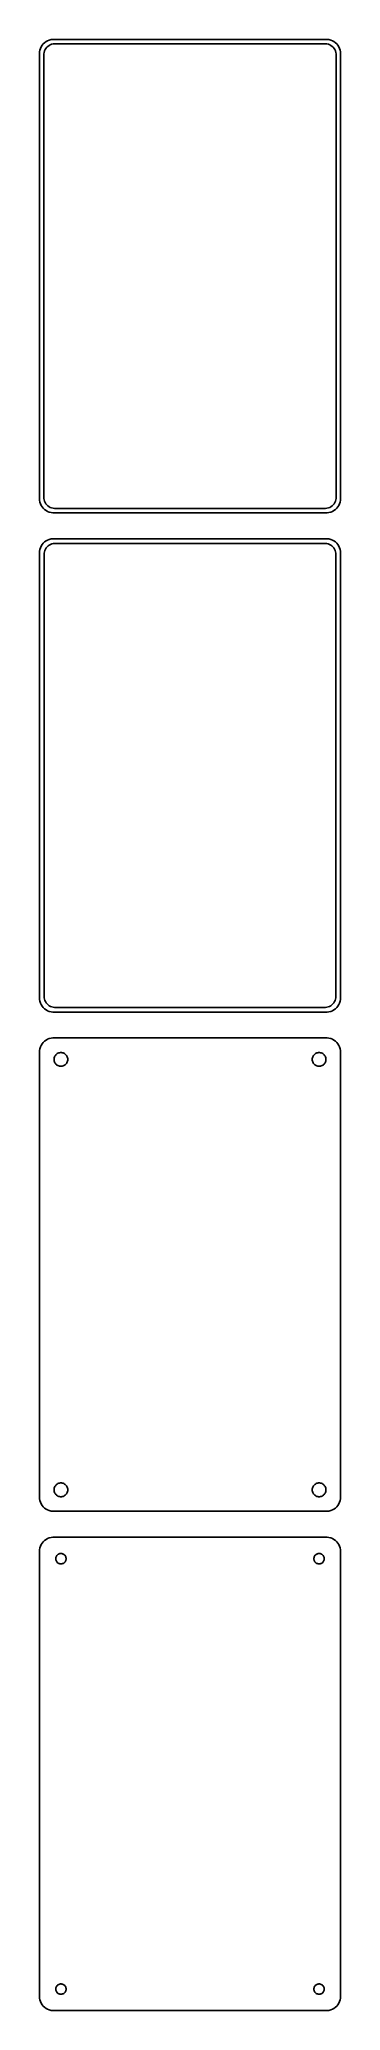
# Model space of a CAD drawing. Header units: metres. Extents: x -52 to 52, y 440 to 1126.
import ezdxf

# ---------------------------------------------------------------- set-up
doc = ezdxf.new("R2010")
doc.units = ezdxf.units.M

msp = doc.modelspace()

# ---------------------------------------------------------------- linework, layer by layer
for p, q in [((-52.4606, 1122.13), (-52.5, 1121.5)), ((-52.5, 1121.5), (-52.5, 966.5)), ((-52.3429, 1122.74), (-52.4606, 1122.13)), ((-52.1489, 1123.34), (-52.3429, 1122.74)), ((-51.8815, 1123.91), (-52.1489, 1123.34)), ((-51.5451, 1124.44), (-51.8815, 1123.91)), ((-51.1448, 1124.92), (-51.5451, 1124.44)), ((-50.6871, 1125.35), (-51.1448, 1124.92)), ((-51, 1121), (-50.9685, 1121.5)), ((-51, 967), (-51, 1121)), ((-50.9685, 1121.5), (-50.8743, 1121.99)), ((-50.8743, 1121.99), (-50.7191, 1122.47)), ((-50.7191, 1122.47), (-50.5052, 1122.93)), ((-50.1791, 1125.72), (-50.6871, 1125.35)), ((-50.5052, 1122.93), (-50.2361, 1123.35)), ((-50.2361, 1123.35), (-49.9159, 1123.74)), ((-49.6289, 1126.02), (-50.1791, 1125.72)), ((-49.9159, 1123.74), (-49.5497, 1124.08)), ((-49.0451, 1126.26), (-49.6289, 1126.02)), ((-49.5497, 1124.08), (-49.1433, 1124.38)), ((-49.1433, 1124.38), (-48.7031, 1124.62)), ((-48.4369, 1126.41), (-49.0451, 1126.26)), ((-48.7031, 1124.62), (-48.2361, 1124.8)), ((-47.8139, 1126.49), (-48.4369, 1126.41)), ((-48.2361, 1124.8), (-47.7495, 1124.93)), ((47.8139, 1126.49), (-47.8139, 1126.49)), ((-47.7495, 1124.93), (-47.2512, 1124.99)), ((-47.2512, 1124.99), (47.2512, 1124.99)), ((47.2512, 1124.99), (47.7495, 1124.93)), ((47.7495, 1124.93), (48.2361, 1124.8)), ((48.4369, 1126.41), (47.8139, 1126.49)), ((48.2361, 1124.8), (48.7031, 1124.62)), ((49.0451, 1126.26), (48.4369, 1126.41)), ((48.7031, 1124.62), (49.1433, 1124.38)), ((49.6289, 1126.02), (49.0451, 1126.26)), ((49.1433, 1124.38), (49.5497, 1124.08)), ((49.5497, 1124.08), (49.9159, 1123.74)), ((50.1791, 1125.72), (49.6289, 1126.02)), ((49.9159, 1123.74), (50.2361, 1123.35)), ((50.6871, 1125.35), (50.1791, 1125.72)), ((50.2361, 1123.35), (50.5052, 1122.93)), ((50.5052, 1122.93), (50.7191, 1122.47)), ((51.1448, 1124.92), (50.6871, 1125.35)), ((50.7191, 1122.47), (50.8743, 1121.99)), ((50.8743, 1121.99), (50.9685, 1121.5)), ((50.9685, 1121.5), (51, 1121)), ((51, 1121), (51, 967)), ((51.5451, 1124.44), (51.1448, 1124.92)), ((51.8815, 1123.91), (51.5451, 1124.44)), ((52.1489, 1123.34), (51.8815, 1123.91)), ((52.3429, 1122.74), (52.1489, 1123.34)), ((52.4606, 1122.13), (52.3429, 1122.74)), ((52.5, 1121.5), (52.4606, 1122.13)), ((52.5, 966.5), (52.5, 1121.5)), ((-52.5, 966.5), (-52.4606, 965.873)), ((-52.4606, 965.873), (-52.3429, 965.257)), ((-52.3429, 965.257), (-52.1489, 964.659)), ((-52.1489, 964.659), (-51.8815, 964.091)), ((-51.8815, 964.091), (-51.5451, 963.561)), ((-51.5451, 963.561), (-51.1448, 963.077)), ((-51.1448, 963.077), (-50.6871, 962.647)), ((-50.9685, 966.499), (-51, 967)), ((-50.8743, 966.005), (-50.9685, 966.499)), ((-50.7191, 965.528), (-50.8743, 966.005)), ((-50.5052, 965.073), (-50.7191, 965.528)), ((-50.6871, 962.647), (-50.1791, 962.278)), ((-50.2361, 964.649), (-50.5052, 965.073)), ((-49.9159, 964.262), (-50.2361, 964.649)), ((-50.1791, 962.278), (-49.6289, 961.976)), ((-49.5497, 963.918), (-49.9159, 964.262)), ((-49.6289, 961.976), (-49.0451, 961.745)), ((-49.1433, 963.623), (-49.5497, 963.918)), ((-48.7031, 963.381), (-49.1433, 963.623)), ((-48.2361, 963.196), (-48.7031, 963.381)), ((-47.7495, 963.071), (-48.2361, 963.196)), ((-47.2512, 963.008), (-47.7495, 963.071)), ((47.2512, 963.008), (-47.2512, 963.008)), ((47.7495, 963.071), (47.2512, 963.008)), ((48.2361, 963.196), (47.7495, 963.071)), ((48.7031, 963.381), (48.2361, 963.196)), ((49.1433, 963.623), (48.7031, 963.381)), ((49.0451, 961.745), (49.6289, 961.976)), ((49.5497, 963.918), (49.1433, 963.623)), ((49.9159, 964.262), (49.5497, 963.918)), ((49.6289, 961.976), (50.1791, 962.278)), ((50.2361, 964.649), (49.9159, 964.262)), ((50.1791, 962.278), (50.6871, 962.647)), ((50.5052, 965.073), (50.2361, 964.649)), ((50.7191, 965.528), (50.5052, 965.073)), ((50.6871, 962.647), (51.1448, 963.077)), ((50.8743, 966.005), (50.7191, 965.528)), ((50.9685, 966.499), (50.8743, 966.005)), ((51, 967), (50.9685, 966.499)), ((51.1448, 963.077), (51.5451, 963.561)), ((51.5451, 963.561), (51.8815, 964.091)), ((51.8815, 964.091), (52.1489, 964.659)), ((52.1489, 964.659), (52.3429, 965.257)), ((52.3429, 965.257), (52.4606, 965.873)), ((52.4606, 965.873), (52.5, 966.5)), ((-49.0451, 961.745), (-48.4369, 961.589)), ((-48.4369, 961.589), (-47.8139, 961.51)), ((-47.8139, 961.51), (47.8139, 961.51)), ((47.8139, 961.51), (48.4369, 961.589)), ((48.4369, 961.589), (49.0451, 961.745)), ((-52.4606, 948.127), (-52.5, 947.5)), ((-52.3429, 948.743), (-52.4606, 948.127)), ((-52.1489, 949.341), (-52.3429, 948.743)), ((-51.8815, 949.909), (-52.1489, 949.341)), ((-51.5451, 950.439), (-51.8815, 949.909)), ((-51.1448, 950.923), (-51.5451, 950.439)), ((-50.6871, 951.353), (-51.1448, 950.923)), ((-50.751, 947.963), (-50.6007, 948.426)), ((-50.1791, 951.722), (-50.6871, 951.353)), ((-50.6007, 948.426), (-50.3936, 948.866)), ((-50.3936, 948.866), (-50.133, 949.276)), ((-49.6289, 952.024), (-50.1791, 951.722)), ((-50.133, 949.276), (-49.823, 949.651)), ((-49.823, 949.651), (-49.4685, 949.984)), ((-49.0451, 952.255), (-49.6289, 952.024)), ((-49.4685, 949.984), (-49.0751, 950.27)), ((-49.0751, 950.27), (-48.6489, 950.504)), ((-48.4369, 952.411), (-49.0451, 952.255)), ((-48.6489, 950.504), (-48.1967, 950.683)), ((-47.8139, 952.49), (-48.4369, 952.411)), ((-48.1967, 950.683), (-47.7256, 950.804)), ((47.8139, 952.49), (-47.8139, 952.49)), ((-47.7256, 950.804), (-47.2432, 950.865)), ((-47.2432, 950.865), (47.2432, 950.865)), ((47.2432, 950.865), (47.7256, 950.804)), ((47.7256, 950.804), (48.1967, 950.683)), ((48.4369, 952.411), (47.8139, 952.49)), ((48.1967, 950.683), (48.6489, 950.504)), ((49.0451, 952.255), (48.4369, 952.411)), ((48.6489, 950.504), (49.0751, 950.27)), ((49.6289, 952.024), (49.0451, 952.255)), ((49.0751, 950.27), (49.4685, 949.984)), ((49.4685, 949.984), (49.823, 949.651)), ((50.1791, 951.722), (49.6289, 952.024)), ((49.823, 949.651), (50.133, 949.276)), ((50.133, 949.276), (50.3936, 948.866)), ((50.6871, 951.353), (50.1791, 951.722)), ((50.3936, 948.866), (50.6007, 948.426)), ((50.6007, 948.426), (50.751, 947.963)), ((51.1448, 950.923), (50.6871, 951.353)), ((51.5451, 950.439), (51.1448, 950.923)), ((51.8815, 949.909), (51.5451, 950.439)), ((52.1489, 949.341), (51.8815, 949.909)), ((52.3429, 948.743), (52.1489, 949.341)), ((52.4606, 948.127), (52.3429, 948.743)), ((52.5, 947.5), (52.4606, 948.127)), ((-52.5, 947.5), (-52.5, 792.5)), ((-50.8726, 947), (-50.8421, 947.485)), ((-50.8726, 793), (-50.8726, 947)), ((-50.8421, 947.485), (-50.751, 947.963)), ((50.751, 947.963), (50.8421, 947.485)), ((50.8421, 947.485), (50.8726, 947)), ((50.8726, 947), (50.8726, 793)), ((52.5, 792.5), (52.5, 947.5)), ((-52.5, 792.5), (-52.4606, 791.873)), ((-52.4606, 791.873), (-52.3429, 791.257)), ((-52.3429, 791.257), (-52.1489, 790.659)), ((-52.1489, 790.659), (-51.8815, 790.091)), ((-51.8815, 790.091), (-51.5451, 789.561)), ((-50.8421, 792.515), (-50.8726, 793)), ((-50.751, 792.037), (-50.8421, 792.515)), ((-50.6007, 791.574), (-50.751, 792.037)), ((-50.3936, 791.134), (-50.6007, 791.574)), ((-50.133, 790.724), (-50.3936, 791.134)), ((-49.823, 790.349), (-50.133, 790.724)), ((-49.4685, 790.016), (-49.823, 790.349)), ((49.823, 790.349), (49.4685, 790.016)), ((50.133, 790.724), (49.823, 790.349)), ((50.3936, 791.134), (50.133, 790.724)), ((50.6007, 791.574), (50.3936, 791.134)), ((50.751, 792.037), (50.6007, 791.574)), ((50.8421, 792.515), (50.751, 792.037)), ((50.8726, 793), (50.8421, 792.515)), ((51.5451, 789.561), (51.8815, 790.091)), ((51.8815, 790.091), (52.1489, 790.659)), ((52.1489, 790.659), (52.3429, 791.257)), ((52.3429, 791.257), (52.4606, 791.873)), ((52.4606, 791.873), (52.5, 792.5)), ((-51.5451, 789.561), (-51.1448, 789.077)), ((-51.1448, 789.077), (-50.6871, 788.647)), ((-50.6871, 788.647), (-50.1791, 788.278)), ((-50.1791, 788.278), (-49.6289, 787.976)), ((-49.6289, 787.976), (-49.0451, 787.745)), ((-49.0751, 789.73), (-49.4685, 790.016)), ((-48.6489, 789.496), (-49.0751, 789.73)), ((-49.0451, 787.745), (-48.4369, 787.589)), ((-48.1967, 789.317), (-48.6489, 789.496)), ((-48.4369, 787.589), (-47.8139, 787.51)), ((-47.7256, 789.196), (-48.1967, 789.317)), ((-47.8139, 787.51), (47.8139, 787.51)), ((-47.2432, 789.135), (-47.7256, 789.196)), ((47.2432, 789.135), (-47.2432, 789.135)), ((47.7256, 789.196), (47.2432, 789.135)), ((48.1967, 789.317), (47.7256, 789.196)), ((47.8139, 787.51), (48.4369, 787.589)), ((48.6489, 789.496), (48.1967, 789.317)), ((48.4369, 787.589), (49.0451, 787.745)), ((49.0751, 789.73), (48.6489, 789.496)), ((49.0451, 787.745), (49.6289, 787.976)), ((49.4685, 790.016), (49.0751, 789.73)), ((49.6289, 787.976), (50.1791, 788.278)), ((50.1791, 788.278), (50.6871, 788.647)), ((50.6871, 788.647), (51.1448, 789.077)), ((51.1448, 789.077), (51.5451, 789.561)), ((-51.5451, 776.439), (-51.8815, 775.909)), ((-51.1448, 776.923), (-51.5451, 776.439)), ((-50.6871, 777.353), (-51.1448, 776.923)), ((-50.1791, 777.722), (-50.6871, 777.353)), ((-49.6289, 778.024), (-50.1791, 777.722)), ((-49.0451, 778.255), (-49.6289, 778.024)), ((-48.4369, 778.411), (-49.0451, 778.255)), ((-47.8139, 778.49), (-48.4369, 778.411)), ((47.8139, 778.49), (-47.8139, 778.49)), ((48.4369, 778.411), (47.8139, 778.49)), ((49.0451, 778.255), (48.4369, 778.411)), ((49.6289, 778.024), (49.0451, 778.255)), ((50.1791, 777.722), (49.6289, 778.024)), ((50.6871, 777.353), (50.1791, 777.722)), ((51.1448, 776.923), (50.6871, 777.353)), ((51.5451, 776.439), (51.1448, 776.923)), ((51.8815, 775.909), (51.5451, 776.439)), ((-52.4606, 774.127), (-52.5, 773.5)), ((-52.5, 773.5), (-52.5, 618.5)), ((-52.3429, 774.743), (-52.4606, 774.127)), ((-52.1489, 775.341), (-52.3429, 774.743)), ((-51.8815, 775.909), (-52.1489, 775.341)), ((-47.4, 771), (-47.3811, 771.301)), ((-47.3811, 770.699), (-47.4, 771)), ((-47.3811, 771.301), (-47.3246, 771.597)), ((-47.3246, 770.403), (-47.3811, 770.699)), ((-47.3246, 771.597), (-47.2315, 771.883)), ((-47.2315, 770.117), (-47.3246, 770.403)), ((-47.2315, 771.883), (-47.1031, 772.156)), ((-47.1031, 769.844), (-47.2315, 770.117)), ((-47.1031, 772.156), (-46.9416, 772.411)), ((-46.9416, 769.589), (-47.1031, 769.844)), ((-46.9416, 772.411), (-46.7495, 772.643)), ((-46.7495, 769.357), (-46.9416, 769.589)), ((-46.7495, 772.643), (-46.5298, 772.849)), ((-46.5298, 772.849), (-46.286, 773.026)), ((-46.286, 773.026), (-46.0219, 773.172)), ((-46.0219, 773.172), (-45.7416, 773.283)), ((-45.7416, 773.283), (-45.4497, 773.357)), ((-45.4497, 773.357), (-45.1507, 773.395)), ((-45.1507, 773.395), (-44.8493, 773.395)), ((-44.8493, 773.395), (-44.5503, 773.357)), ((-44.5503, 773.357), (-44.2584, 773.283)), ((-44.2584, 773.283), (-43.9781, 773.172)), ((-43.9781, 773.172), (-43.714, 773.026)), ((-43.714, 773.026), (-43.4702, 772.849)), ((-43.4702, 772.849), (-43.2505, 772.643)), ((-43.2505, 772.643), (-43.0583, 772.411)), ((-43.0583, 769.589), (-43.2505, 769.357)), ((-43.0583, 772.411), (-42.8969, 772.156)), ((-42.8969, 769.844), (-43.0583, 769.589)), ((-42.8969, 772.156), (-42.7685, 771.883)), ((-42.7685, 770.117), (-42.8969, 769.844)), ((-42.7685, 771.883), (-42.6754, 771.597)), ((-42.6754, 770.403), (-42.7685, 770.117)), ((-42.6754, 771.597), (-42.6189, 771.301)), ((-42.6189, 770.699), (-42.6754, 770.403)), ((-42.6189, 771.301), (-42.6, 771)), ((-42.6, 771), (-42.6189, 770.699)), ((42.6, 771), (42.6189, 771.301)), ((42.6189, 770.699), (42.6, 771)), ((42.6189, 771.301), (42.6754, 771.597)), ((42.6754, 770.403), (42.6189, 770.699)), ((42.6754, 771.597), (42.7685, 771.883)), ((42.7685, 770.117), (42.6754, 770.403)), ((42.7685, 771.883), (42.8969, 772.156)), ((42.8969, 769.844), (42.7685, 770.117)), ((42.8969, 772.156), (43.0583, 772.411)), ((43.0583, 769.589), (42.8969, 769.844)), ((43.0583, 772.411), (43.2505, 772.643)), ((43.2505, 769.357), (43.0583, 769.589)), ((43.2505, 772.643), (43.4702, 772.849)), ((43.4702, 772.849), (43.714, 773.026)), ((43.714, 773.026), (43.9781, 773.172)), ((43.9781, 773.172), (44.2584, 773.283)), ((44.2584, 773.283), (44.5503, 773.357)), ((44.5503, 773.357), (44.8493, 773.395)), ((44.8493, 773.395), (45.1507, 773.395)), ((45.1507, 773.395), (45.4497, 773.357)), ((45.4497, 773.357), (45.7416, 773.283)), ((45.7416, 773.283), (46.0219, 773.172)), ((46.0219, 773.172), (46.286, 773.026)), ((46.286, 773.026), (46.5298, 772.849)), ((46.5298, 772.849), (46.7495, 772.643)), ((46.7495, 772.643), (46.9416, 772.411)), ((46.9416, 769.589), (46.7495, 769.357)), ((46.9416, 772.411), (47.1031, 772.156)), ((47.1031, 769.844), (46.9416, 769.589)), ((47.1031, 772.156), (47.2315, 771.883)), ((47.2315, 770.117), (47.1031, 769.844)), ((47.2315, 771.883), (47.3246, 771.597)), ((47.3246, 770.403), (47.2315, 770.117)), ((47.3246, 771.597), (47.3811, 771.301)), ((47.3811, 770.699), (47.3246, 770.403)), ((47.3811, 771.301), (47.4, 771)), ((47.4, 771), (47.3811, 770.699)), ((52.1489, 775.341), (51.8815, 775.909)), ((52.3429, 774.743), (52.1489, 775.341)), ((52.4606, 774.127), (52.3429, 774.743)), ((52.5, 773.5), (52.4606, 774.127)), ((52.5, 618.5), (52.5, 773.5)), ((-46.5298, 769.151), (-46.7495, 769.357)), ((-46.286, 768.974), (-46.5298, 769.151)), ((-46.0219, 768.828), (-46.286, 768.974)), ((-45.7416, 768.717), (-46.0219, 768.828)), ((-45.4497, 768.643), (-45.7416, 768.717)), ((-45.1507, 768.605), (-45.4497, 768.643)), ((-44.8493, 768.605), (-45.1507, 768.605)), ((-44.5503, 768.643), (-44.8493, 768.605)), ((-44.2584, 768.717), (-44.5503, 768.643)), ((-43.9781, 768.828), (-44.2584, 768.717)), ((-43.714, 768.974), (-43.9781, 768.828)), ((-43.4702, 769.151), (-43.714, 768.974)), ((-43.2505, 769.357), (-43.4702, 769.151)), ((43.4702, 769.151), (43.2505, 769.357)), ((43.714, 768.974), (43.4702, 769.151)), ((43.9781, 768.828), (43.714, 768.974)), ((44.2584, 768.717), (43.9781, 768.828)), ((44.5503, 768.643), (44.2584, 768.717)), ((44.8493, 768.605), (44.5503, 768.643)), ((45.1507, 768.605), (44.8493, 768.605)), ((45.4497, 768.643), (45.1507, 768.605)), ((45.7416, 768.717), (45.4497, 768.643)), ((46.0219, 768.828), (45.7416, 768.717)), ((46.286, 768.974), (46.0219, 768.828)), ((46.5298, 769.151), (46.286, 768.974)), ((46.7495, 769.357), (46.5298, 769.151)), ((-52.5, 618.5), (-52.4606, 617.873)), ((-47.4, 621), (-47.3811, 621.301)), ((-47.3811, 620.699), (-47.4, 621)), ((-47.3811, 621.301), (-47.3246, 621.597)), ((-47.3246, 620.403), (-47.3811, 620.699)), ((-47.3246, 621.597), (-47.2315, 621.883)), ((-47.2315, 620.117), (-47.3246, 620.403)), ((-47.2315, 621.883), (-47.1031, 622.156)), ((-47.1031, 619.844), (-47.2315, 620.117)), ((-47.1031, 622.156), (-46.9416, 622.411)), ((-46.9416, 619.589), (-47.1031, 619.844)), ((-46.9416, 622.411), (-46.7495, 622.643)), ((-46.7495, 619.357), (-46.9416, 619.589)), ((-46.7495, 622.643), (-46.5298, 622.849)), ((-46.5298, 619.151), (-46.7495, 619.357)), ((-46.5298, 622.849), (-46.286, 623.026)), ((-46.286, 618.974), (-46.5298, 619.151)), ((-46.286, 623.026), (-46.0219, 623.172)), ((-46.0219, 618.828), (-46.286, 618.974)), ((-46.0219, 623.172), (-45.7416, 623.283)), ((-45.7416, 618.717), (-46.0219, 618.828)), ((-45.7416, 623.283), (-45.4497, 623.357)), ((-45.4497, 618.643), (-45.7416, 618.717)), ((-45.4497, 623.357), (-45.1507, 623.395)), ((-45.1507, 618.605), (-45.4497, 618.643)), ((-45.1507, 623.395), (-44.8493, 623.395)), ((-44.8493, 618.605), (-45.1507, 618.605)), ((-44.8493, 623.395), (-44.5503, 623.357)), ((-44.5503, 618.643), (-44.8493, 618.605)), ((-44.5503, 623.357), (-44.2584, 623.283)), ((-44.2584, 618.717), (-44.5503, 618.643)), ((-44.2584, 623.283), (-43.9781, 623.172)), ((-43.9781, 618.828), (-44.2584, 618.717)), ((-43.9781, 623.172), (-43.714, 623.026)), ((-43.714, 618.974), (-43.9781, 618.828)), ((-43.714, 623.026), (-43.4702, 622.849)), ((-43.4702, 619.151), (-43.714, 618.974)), ((-43.4702, 622.849), (-43.2505, 622.643)), ((-43.2505, 619.357), (-43.4702, 619.151)), ((-43.2505, 622.643), (-43.0583, 622.411)), ((-43.0583, 619.589), (-43.2505, 619.357)), ((-43.0583, 622.411), (-42.8969, 622.156)), ((-42.8969, 619.844), (-43.0583, 619.589)), ((-42.8969, 622.156), (-42.7685, 621.883)), ((-42.7685, 620.117), (-42.8969, 619.844)), ((-42.7685, 621.883), (-42.6754, 621.597)), ((-42.6754, 620.403), (-42.7685, 620.117)), ((-42.6754, 621.597), (-42.6189, 621.301)), ((-42.6189, 620.699), (-42.6754, 620.403)), ((-42.6189, 621.301), (-42.6, 621)), ((-42.6, 621), (-42.6189, 620.699)), ((42.6, 621), (42.6189, 621.301)), ((42.6189, 620.699), (42.6, 621)), ((42.6189, 621.301), (42.6754, 621.597)), ((42.6754, 620.403), (42.6189, 620.699)), ((42.6754, 621.597), (42.7685, 621.883)), ((42.7685, 620.117), (42.6754, 620.403)), ((42.7685, 621.883), (42.8969, 622.156)), ((42.8969, 619.844), (42.7685, 620.117)), ((42.8969, 622.156), (43.0583, 622.411)), ((43.0583, 619.589), (42.8969, 619.844)), ((43.0583, 622.411), (43.2505, 622.643)), ((43.2505, 619.357), (43.0583, 619.589)), ((43.2505, 622.643), (43.4702, 622.849)), ((43.4702, 619.151), (43.2505, 619.357)), ((43.4702, 622.849), (43.714, 623.026)), ((43.714, 618.974), (43.4702, 619.151)), ((43.714, 623.026), (43.9781, 623.172)), ((43.9781, 618.828), (43.714, 618.974)), ((43.9781, 623.172), (44.2584, 623.283)), ((44.2584, 618.717), (43.9781, 618.828)), ((44.2584, 623.283), (44.5503, 623.357)), ((44.5503, 618.643), (44.2584, 618.717)), ((44.5503, 623.357), (44.8493, 623.395)), ((44.8493, 618.605), (44.5503, 618.643)), ((44.8493, 623.395), (45.1507, 623.395)), ((45.1507, 618.605), (44.8493, 618.605)), ((45.1507, 623.395), (45.4497, 623.357)), ((45.4497, 618.643), (45.1507, 618.605)), ((45.4497, 623.357), (45.7416, 623.283)), ((45.7416, 618.717), (45.4497, 618.643)), ((45.7416, 623.283), (46.0219, 623.172)), ((46.0219, 618.828), (45.7416, 618.717)), ((46.0219, 623.172), (46.286, 623.026)), ((46.286, 618.974), (46.0219, 618.828)), ((46.286, 623.026), (46.5298, 622.849)), ((46.5298, 619.151), (46.286, 618.974)), ((46.5298, 622.849), (46.7495, 622.643)), ((46.7495, 619.357), (46.5298, 619.151)), ((46.7495, 622.643), (46.9416, 622.411)), ((46.9416, 619.589), (46.7495, 619.357)), ((46.9416, 622.411), (47.1031, 622.156)), ((47.1031, 619.844), (46.9416, 619.589)), ((47.1031, 622.156), (47.2315, 621.883)), ((47.2315, 620.117), (47.1031, 619.844)), ((47.2315, 621.883), (47.3246, 621.597)), ((47.3246, 620.403), (47.2315, 620.117)), ((47.3246, 621.597), (47.3811, 621.301)), ((47.3811, 620.699), (47.3246, 620.403)), ((47.3811, 621.301), (47.4, 621)), ((47.4, 621), (47.3811, 620.699)), ((52.4606, 617.873), (52.5, 618.5)), ((-52.4606, 617.873), (-52.3429, 617.257)), ((-52.3429, 617.257), (-52.1489, 616.659)), ((-52.1489, 616.659), (-51.8815, 616.091)), ((-51.8815, 616.091), (-51.5451, 615.561)), ((-51.5451, 615.561), (-51.1448, 615.077)), ((-51.1448, 615.077), (-50.6871, 614.647)), ((-50.6871, 614.647), (-50.1791, 614.278)), ((-50.1791, 614.278), (-49.6289, 613.976)), ((-49.6289, 613.976), (-49.0451, 613.745)), ((-49.0451, 613.745), (-48.4369, 613.589)), ((-48.4369, 613.589), (-47.8139, 613.51)), ((-47.8139, 613.51), (47.8139, 613.51)), ((47.8139, 613.51), (48.4369, 613.589)), ((48.4369, 613.589), (49.0451, 613.745)), ((49.0451, 613.745), (49.6289, 613.976)), ((49.6289, 613.976), (50.1791, 614.278)), ((50.1791, 614.278), (50.6871, 614.647)), ((50.6871, 614.647), (51.1448, 615.077)), ((51.1448, 615.077), (51.5451, 615.561)), ((51.5451, 615.561), (51.8815, 616.091)), ((51.8815, 616.091), (52.1489, 616.659)), ((52.1489, 616.659), (52.3429, 617.257)), ((52.3429, 617.257), (52.4606, 617.873)), ((-52.4606, 600.127), (-52.5, 599.5)), ((-52.5, 599.5), (-52.5, 444.5)), ((-52.3429, 600.743), (-52.4606, 600.127)), ((-52.1489, 601.341), (-52.3429, 600.743)), ((-51.8815, 601.909), (-52.1489, 601.341)), ((-51.5451, 602.439), (-51.8815, 601.909)), ((-51.1448, 602.923), (-51.5451, 602.439)), ((-50.6871, 603.353), (-51.1448, 602.923)), ((-50.1791, 603.722), (-50.6871, 603.353)), ((-49.6289, 604.024), (-50.1791, 603.722)), ((-49.0451, 604.255), (-49.6289, 604.024)), ((-48.4369, 604.411), (-49.0451, 604.255)), ((-47.8139, 604.49), (-48.4369, 604.411)), ((47.8139, 604.49), (-47.8139, 604.49)), ((-46.6736, 597.663), (-46.5773, 597.867)), ((-46.5773, 597.867), (-46.4562, 598.058)), ((-46.4562, 598.058), (-46.3121, 598.232)), ((-46.3121, 598.232), (-46.1474, 598.387)), ((-46.1474, 598.387), (-45.9645, 598.52)), ((-45.9645, 598.52), (-45.7664, 598.629)), ((-45.7664, 598.629), (-45.5562, 598.712)), ((-45.5562, 598.712), (-45.3373, 598.768)), ((-45.3373, 598.768), (-45.113, 598.796)), ((-45.113, 598.796), (-44.887, 598.796)), ((-44.887, 598.796), (-44.6627, 598.768)), ((-44.6627, 598.768), (-44.4438, 598.712)), ((-44.4438, 598.712), (-44.2336, 598.629)), ((-44.2336, 598.629), (-44.0355, 598.52)), ((-44.0355, 598.52), (-43.8526, 598.387)), ((-43.8526, 598.387), (-43.6879, 598.232)), ((-43.6879, 598.232), (-43.5438, 598.058)), ((-43.5438, 598.058), (-43.4226, 597.867)), ((-43.4226, 597.867), (-43.3264, 597.663)), ((43.3264, 597.663), (43.4226, 597.867)), ((43.4226, 597.867), (43.5438, 598.058)), ((43.5438, 598.058), (43.6879, 598.232)), ((43.6879, 598.232), (43.8526, 598.387)), ((43.8526, 598.387), (44.0355, 598.52)), ((44.0355, 598.52), (44.2336, 598.629)), ((44.2336, 598.629), (44.4438, 598.712)), ((44.4438, 598.712), (44.6627, 598.768)), ((44.6627, 598.768), (44.887, 598.796)), ((44.887, 598.796), (45.113, 598.796)), ((45.113, 598.796), (45.3373, 598.768)), ((45.3373, 598.768), (45.5562, 598.712)), ((45.5562, 598.712), (45.7664, 598.629)), ((45.7664, 598.629), (45.9645, 598.52)), ((45.9645, 598.52), (46.1474, 598.387)), ((46.1474, 598.387), (46.3121, 598.232)), ((46.3121, 598.232), (46.4562, 598.058)), ((46.4562, 598.058), (46.5773, 597.867)), ((46.5773, 597.867), (46.6736, 597.663)), ((48.4369, 604.411), (47.8139, 604.49)), ((49.0451, 604.255), (48.4369, 604.411)), ((49.6289, 604.024), (49.0451, 604.255)), ((50.1791, 603.722), (49.6289, 604.024)), ((50.6871, 603.353), (50.1791, 603.722)), ((51.1448, 602.923), (50.6871, 603.353)), ((51.5451, 602.439), (51.1448, 602.923)), ((51.8815, 601.909), (51.5451, 602.439)), ((52.1489, 601.341), (51.8815, 601.909)), ((52.3429, 600.743), (52.1489, 601.341)), ((52.4606, 600.127), (52.3429, 600.743)), ((52.5, 599.5), (52.4606, 600.127)), ((52.5, 444.5), (52.5, 599.5)), ((-46.8, 597), (-46.7858, 597.226)), ((-46.7858, 596.774), (-46.8, 597)), ((-46.7858, 597.226), (-46.7434, 597.448)), ((-46.7434, 596.552), (-46.7858, 596.774)), ((-46.7434, 597.448), (-46.6736, 597.663)), ((-46.6736, 596.337), (-46.7434, 596.552)), ((-46.5773, 596.133), (-46.6736, 596.337)), ((-46.4562, 595.942), (-46.5773, 596.133)), ((-46.3121, 595.768), (-46.4562, 595.942)), ((-46.1474, 595.613), (-46.3121, 595.768)), ((-45.9645, 595.48), (-46.1474, 595.613)), ((-45.7664, 595.371), (-45.9645, 595.48)), ((-45.5562, 595.288), (-45.7664, 595.371)), ((-45.3373, 595.232), (-45.5562, 595.288)), ((-45.113, 595.204), (-45.3373, 595.232)), ((-44.887, 595.204), (-45.113, 595.204)), ((-44.6627, 595.232), (-44.887, 595.204)), ((-44.4438, 595.288), (-44.6627, 595.232)), ((-44.2336, 595.371), (-44.4438, 595.288)), ((-44.0355, 595.48), (-44.2336, 595.371)), ((-43.8526, 595.613), (-44.0355, 595.48)), ((-43.6879, 595.768), (-43.8526, 595.613)), ((-43.5438, 595.942), (-43.6879, 595.768)), ((-43.4226, 596.133), (-43.5438, 595.942)), ((-43.3264, 596.337), (-43.4226, 596.133)), ((-43.3264, 597.663), (-43.2565, 597.448)), ((-43.2565, 596.552), (-43.3264, 596.337)), ((-43.2565, 597.448), (-43.2142, 597.226)), ((-43.2142, 596.774), (-43.2565, 596.552)), ((-43.2142, 597.226), (-43.2, 597)), ((-43.2, 597), (-43.2142, 596.774)), ((43.2, 597), (43.2142, 597.226)), ((43.2142, 596.774), (43.2, 597)), ((43.2142, 597.226), (43.2565, 597.448)), ((43.2565, 596.552), (43.2142, 596.774)), ((43.2565, 597.448), (43.3264, 597.663)), ((43.3264, 596.337), (43.2565, 596.552)), ((43.4226, 596.133), (43.3264, 596.337)), ((43.5438, 595.942), (43.4226, 596.133)), ((43.6879, 595.768), (43.5438, 595.942)), ((43.8526, 595.613), (43.6879, 595.768)), ((44.0355, 595.48), (43.8526, 595.613)), ((44.2336, 595.371), (44.0355, 595.48)), ((44.4438, 595.288), (44.2336, 595.371)), ((44.6627, 595.232), (44.4438, 595.288)), ((44.887, 595.204), (44.6627, 595.232)), ((45.113, 595.204), (44.887, 595.204)), ((45.3373, 595.232), (45.113, 595.204)), ((45.5562, 595.288), (45.3373, 595.232)), ((45.7664, 595.371), (45.5562, 595.288)), ((45.9645, 595.48), (45.7664, 595.371)), ((46.1474, 595.613), (45.9645, 595.48)), ((46.3121, 595.768), (46.1474, 595.613)), ((46.4562, 595.942), (46.3121, 595.768)), ((46.5773, 596.133), (46.4562, 595.942)), ((46.6736, 596.337), (46.5773, 596.133)), ((46.6736, 597.663), (46.7434, 597.448)), ((46.7434, 596.552), (46.6736, 596.337)), ((46.7434, 597.448), (46.7858, 597.226)), ((46.7858, 596.774), (46.7434, 596.552)), ((46.7858, 597.226), (46.8, 597)), ((46.8, 597), (46.7858, 596.774)), ((-46.8, 447), (-46.7858, 447.226)), ((-46.7858, 446.774), (-46.8, 447)), ((-46.7858, 447.226), (-46.7434, 447.448)), ((-46.7434, 446.552), (-46.7858, 446.774)), ((-46.7434, 447.448), (-46.6736, 447.663)), ((-46.6736, 446.337), (-46.7434, 446.552)), ((-46.6736, 447.663), (-46.5773, 447.867)), ((-46.5773, 447.867), (-46.4562, 448.058)), ((-46.4562, 448.058), (-46.3121, 448.232)), ((-46.3121, 448.232), (-46.1474, 448.387)), ((-46.1474, 448.387), (-45.9645, 448.52)), ((-45.9645, 448.52), (-45.7664, 448.629)), ((-45.7664, 448.629), (-45.5562, 448.712)), ((-45.5562, 448.712), (-45.3373, 448.768)), ((-45.3373, 448.768), (-45.113, 448.796)), ((-45.113, 448.796), (-44.887, 448.796)), ((-44.887, 448.796), (-44.6627, 448.768)), ((-44.6627, 448.768), (-44.4438, 448.712)), ((-44.4438, 448.712), (-44.2336, 448.629)), ((-44.2336, 448.629), (-44.0355, 448.52)), ((-44.0355, 448.52), (-43.8526, 448.387)), ((-43.8526, 448.387), (-43.6879, 448.232)), ((-43.6879, 448.232), (-43.5438, 448.058)), ((-43.5438, 448.058), (-43.4226, 447.867)), ((-43.4226, 447.867), (-43.3264, 447.663)), ((-43.3264, 447.663), (-43.2565, 447.448)), ((-43.2565, 446.552), (-43.3264, 446.337)), ((-43.2565, 447.448), (-43.2142, 447.226)), ((-43.2142, 446.774), (-43.2565, 446.552)), ((-43.2142, 447.226), (-43.2, 447)), ((-43.2, 447), (-43.2142, 446.774)), ((43.2, 447), (43.2142, 447.226)), ((43.2142, 446.774), (43.2, 447)), ((43.2142, 447.226), (43.2565, 447.448)), ((43.2565, 446.552), (43.2142, 446.774)), ((43.2565, 447.448), (43.3264, 447.663)), ((43.3264, 446.337), (43.2565, 446.552)), ((43.3264, 447.663), (43.4226, 447.867)), ((43.4226, 447.867), (43.5438, 448.058)), ((43.5438, 448.058), (43.6879, 448.232)), ((43.6879, 448.232), (43.8526, 448.387)), ((43.8526, 448.387), (44.0355, 448.52)), ((44.0355, 448.52), (44.2336, 448.629)), ((44.2336, 448.629), (44.4438, 448.712)), ((44.4438, 448.712), (44.6627, 448.768)), ((44.6627, 448.768), (44.887, 448.796)), ((44.887, 448.796), (45.113, 448.796)), ((45.113, 448.796), (45.3373, 448.768)), ((45.3373, 448.768), (45.5562, 448.712)), ((45.5562, 448.712), (45.7664, 448.629)), ((45.7664, 448.629), (45.9645, 448.52)), ((45.9645, 448.52), (46.1474, 448.387)), ((46.1474, 448.387), (46.3121, 448.232)), ((46.3121, 448.232), (46.4562, 448.058)), ((46.4562, 448.058), (46.5773, 447.867)), ((46.5773, 447.867), (46.6736, 447.663)), ((46.6736, 447.663), (46.7434, 447.448)), ((46.7434, 446.552), (46.6736, 446.337)), ((46.7434, 447.448), (46.7858, 447.226)), ((46.7858, 446.774), (46.7434, 446.552)), ((46.7858, 447.226), (46.8, 447)), ((46.8, 447), (46.7858, 446.774)), ((-52.5, 444.5), (-52.4606, 443.873)), ((-52.4606, 443.873), (-52.3429, 443.257)), ((-52.3429, 443.257), (-52.1489, 442.659)), ((-52.1489, 442.659), (-51.8815, 442.091)), ((-51.8815, 442.091), (-51.5451, 441.561)), ((-51.5451, 441.561), (-51.1448, 441.077)), ((-51.1448, 441.077), (-50.6871, 440.647)), ((-50.6871, 440.647), (-50.1791, 440.278)), ((-50.1791, 440.278), (-49.6289, 439.976)), ((-49.6289, 439.976), (-49.0451, 439.745)), ((-49.0451, 439.745), (-48.4369, 439.589)), ((-46.5773, 446.133), (-46.6736, 446.337)), ((-46.4562, 445.942), (-46.5773, 446.133)), ((-46.3121, 445.768), (-46.4562, 445.942)), ((-46.1474, 445.613), (-46.3121, 445.768)), ((-45.9645, 445.48), (-46.1474, 445.613)), ((-45.7664, 445.371), (-45.9645, 445.48)), ((-45.5562, 445.288), (-45.7664, 445.371)), ((-45.3373, 445.232), (-45.5562, 445.288)), ((-45.113, 445.204), (-45.3373, 445.232)), ((-44.887, 445.204), (-45.113, 445.204)), ((-44.6627, 445.232), (-44.887, 445.204)), ((-44.4438, 445.288), (-44.6627, 445.232)), ((-44.2336, 445.371), (-44.4438, 445.288)), ((-44.0355, 445.48), (-44.2336, 445.371)), ((-43.8526, 445.613), (-44.0355, 445.48)), ((-43.6879, 445.768), (-43.8526, 445.613)), ((-43.5438, 445.942), (-43.6879, 445.768)), ((-43.4226, 446.133), (-43.5438, 445.942)), ((-43.3264, 446.337), (-43.4226, 446.133)), ((43.4226, 446.133), (43.3264, 446.337)), ((43.5438, 445.942), (43.4226, 446.133)), ((43.6879, 445.768), (43.5438, 445.942)), ((43.8526, 445.613), (43.6879, 445.768)), ((44.0355, 445.48), (43.8526, 445.613)), ((44.2336, 445.371), (44.0355, 445.48)), ((44.4438, 445.288), (44.2336, 445.371)), ((44.6627, 445.232), (44.4438, 445.288)), ((44.887, 445.204), (44.6627, 445.232)), ((45.113, 445.204), (44.887, 445.204)), ((45.3373, 445.232), (45.113, 445.204)), ((45.5562, 445.288), (45.3373, 445.232)), ((45.7664, 445.371), (45.5562, 445.288)), ((45.9645, 445.48), (45.7664, 445.371)), ((46.1474, 445.613), (45.9645, 445.48)), ((46.3121, 445.768), (46.1474, 445.613)), ((46.4562, 445.942), (46.3121, 445.768)), ((46.5773, 446.133), (46.4562, 445.942)), ((46.6736, 446.337), (46.5773, 446.133)), ((48.4369, 439.589), (49.0451, 439.745)), ((49.0451, 439.745), (49.6289, 439.976)), ((49.6289, 439.976), (50.1791, 440.278)), ((50.1791, 440.278), (50.6871, 440.647)), ((50.6871, 440.647), (51.1448, 441.077)), ((51.1448, 441.077), (51.5451, 441.561)), ((51.5451, 441.561), (51.8815, 442.091)), ((51.8815, 442.091), (52.1489, 442.659)), ((52.1489, 442.659), (52.3429, 443.257)), ((52.3429, 443.257), (52.4606, 443.873)), ((52.4606, 443.873), (52.5, 444.5)), ((-48.4369, 439.589), (-47.8139, 439.51)), ((-47.8139, 439.51), (47.8139, 439.51)), ((47.8139, 439.51), (48.4369, 439.589))]:
    msp.add_line(p, q)

doc.saveas('drawing.dxf')
